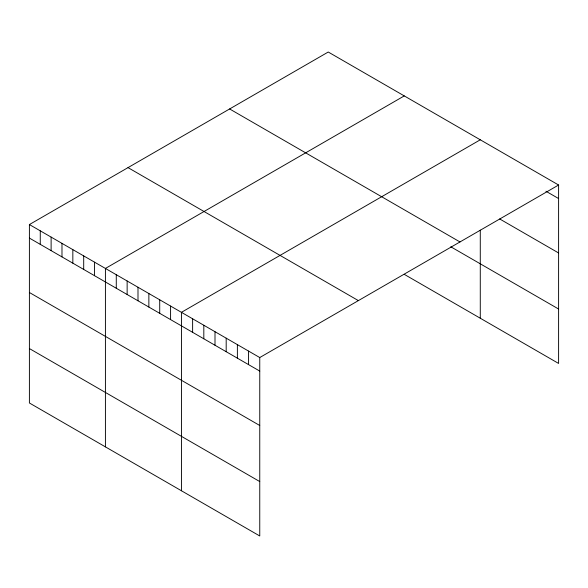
<?xml version="1.0" encoding="UTF-8"?>
<svg xmlns="http://www.w3.org/2000/svg" width="588" height="588" viewBox="0 0 588 588"><rect width="100%" height="100%" fill="white"/><g stroke="black" fill="none" stroke-linecap="round" stroke-linejoin="round"><path stroke-width="0.88" d="M558.6 185.014L259.756 357.548L259.756 535.977L29.4 402.986L29.4 224.557L328.244 52.023L558.6 185.014L558.6 363.443L404.257 274.339M404.257 95.91L105.421 268.444L105.421 446.873M480.278 139.797L181.435 312.331L181.435 490.76M545.921 191.225L558.6 198.546M499.675 218.942L558.6 252.965M229.621 108.956L459.985 241.955M450.805 246.791L558.6 309.031M128.015 167.617L358.379 300.615M29.4 224.557L259.756 357.548M29.4 238.089L259.756 371.087M29.4 292.501L259.756 425.499M29.4 348.566L259.756 481.565M480.278 230.173L480.278 318.226M248.57 351.095L248.57 364.626M237.383 344.634L237.383 358.166M226.189 338.173L226.189 351.705M215.002 331.713L215.002 345.244M203.816 325.252L203.816 338.784M192.621 318.792L192.621 332.323M170.579 306.061L170.579 319.593M159.715 299.792L159.715 313.323M148.86 293.522L148.86 307.054M137.996 287.253L137.996 300.784M127.14 280.983L127.14 294.514M116.277 274.714L116.277 288.245M94.558 262.174L94.558 275.706M83.702 255.905L83.702 269.436M72.838 249.635L72.838 263.167M61.983 243.366L61.983 256.897M51.119 237.096L51.119 250.628M40.263 230.827L40.263 244.358"/></g></svg>
